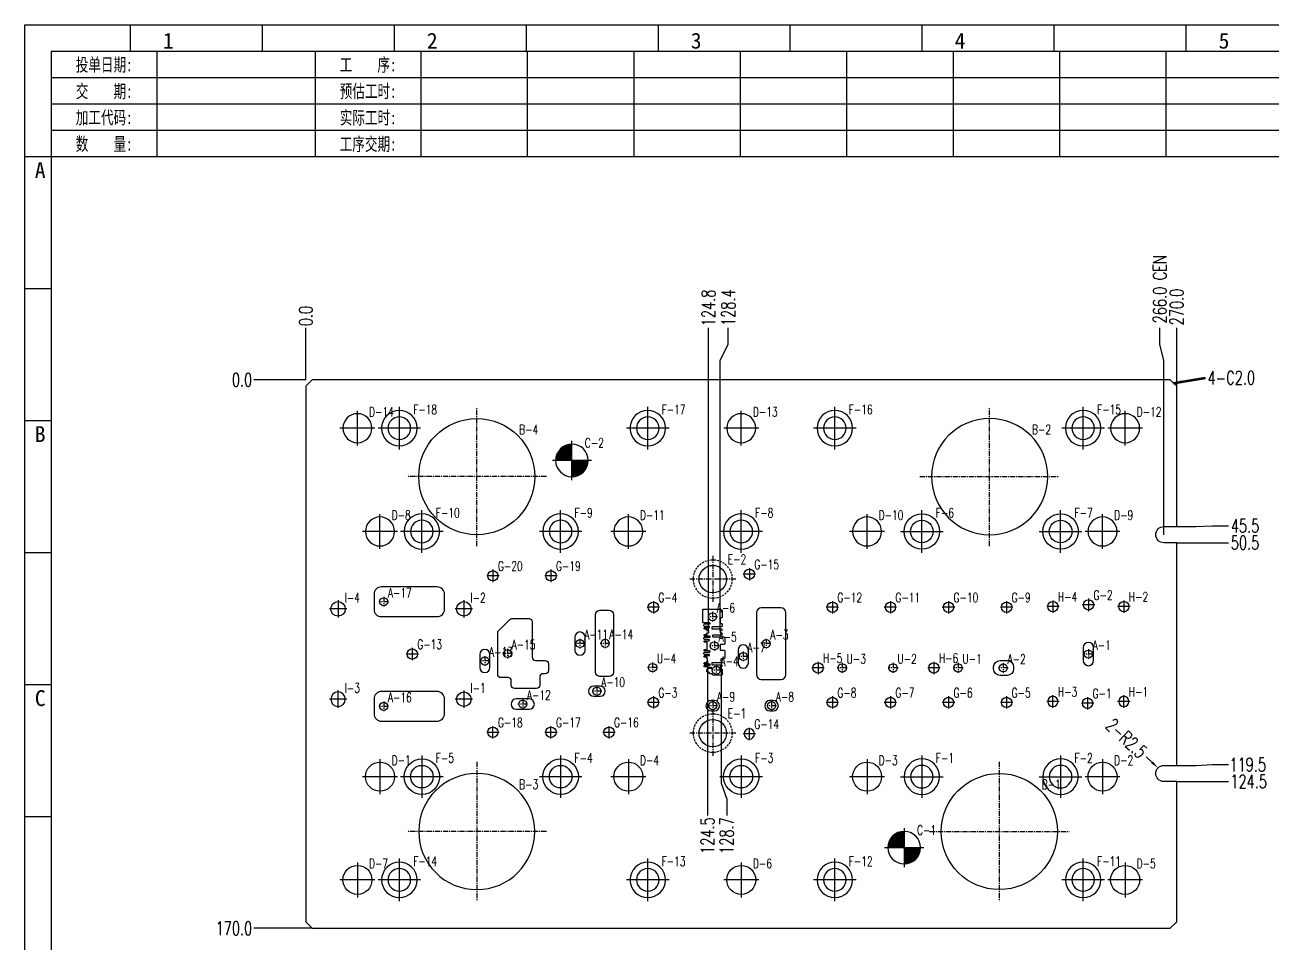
# Model space of a CAD drawing. Header units: millimetres. Extents: x -2852 to 5627, y -2271 to 1849.
# Drawn here: x 2876 to 3262.6, y -2110.3 to -1825.8 of the extents above; entities that cross this region are included whole.
import ezdxf
from ezdxf.enums import TextEntityAlignment as Align

# ---------------------------------------------------------------- set-up
doc = ezdxf.new("R2010")
doc.units = ezdxf.units.MM
doc.header["$PDSIZE"] = 3
for name, pattern in [('CENTER', [50.8, 31.75, -6.35, 6.35, -6.35]), ('CENTER2', [1.125, 0.75, -0.125, 0.125, -0.125]), ('DASHED', [19.05, 12.7, -6.35])]:
    doc.linetypes.add(name, pattern=pattern)
for name, color, linetype in [('1', 7, 'Continuous'), ('41', 1, 'Continuous'), ('51', 1, 'CENTER2'), ('D02', 67, 'Continuous')]:
    doc.layers.add(name, color=color, linetype=linetype)
doc.styles.add('jet01', font='simplex.shx', dxfattribs={"width": 0.7, "bigfont": 'hztxt.shx'})
doc.styles.add('jet02', font='simplex.shx', dxfattribs={"width": 0.7})
doc.styles.get("Standard").update_dxf_attribs({"font": '仿宋_GB2312_0.ttf', "width": 0.7})
doc.styles.add('tk', font='', dxfattribs={"width": 0.7})
doc.styles.add('tk 2', font='仿宋_GB2312_0.ttf', dxfattribs={"width": 0.65})
doc.styles.get('tk').set_extended_font_data('NSimSun')
doc.dimstyles.new('jet02', dxfattribs={"dimtxt": 3.5, "dimasz": 2.1, "dimexe": 1, "dimexo": 0, "dimgap": 0.5, "dimtad": 0, "dimtoh": 1, "dimdec": 3, "dimzin": 9, "dimdsep": 46, "dimtxsty": 'jet02', "dimcen": 0, "dimclrt": 256, "dimazin": 2, "dimtfac": 1, "dimtdec": 3, "dimtofl": 0, "dimtmove": 0, "dimatfit": 1, "dimfxl": 0, "dimarcsym": 0})

# ---------------------------------------------------------------- blocks, each defined once
blk = doc.blocks.new('A3-N')
at = {"layer": '1', "color": 1}
for p, q in [((0, 0), (0, 296.73)), ((0, 296.73), (420, 296.73)), ((21.82, 291.27), (21.82, 296.73)), ((49.09, 291.27), (49.09, 296.73)), ((76.36, 291.27), (76.36, 296.73)), ((103.64, 291.27), (103.64, 296.73)), ((103.64, 291.27), (103.64, 296.73)), ((103.64, 291.27), (103.64, 296.73)), ((130.91, 291.27), (130.91, 296.73)), ((158.18, 291.27), (158.18, 296.73)), ((185.45, 291.27), (185.45, 296.73)), ((212.73, 291.27), (212.73, 296.73)), ((240, 291.27), (240, 296.73)), ((5.45, 269.45), (0, 269.45)), ((5.45, 242.18), (0, 242.18)), ((5.45, 214.91), (0, 214.91)), ((5.45, 187.64), (0, 187.64)), ((5.45, 160.36), (0, 160.36)), ((5.45, 133.09), (0, 133.09))]:
    blk.add_line(p, q, dxfattribs=at)
at = {"layer": '1'}
blk.add_lwpolyline([(221.45, 5.45), (414.55, 5.45), (414.55, 291.27), (5.45, 291.27), (5.45, 5.45), (414.55, 5.45)], dxfattribs=at)
at = {"layer": '41'}
for p, q in [((27.27, 291.27), (27.27, 269.45)), ((60, 291.27), (60, 269.45)), ((81.82, 291.27), (81.82, 269.45)), ((103.82, 291.27), (103.82, 269.45)), ((125.82, 291.27), (125.82, 269.45)), ((147.82, 291.27), (147.82, 269.45)), ((169.82, 291.27), (169.82, 269.45)), ((191.82, 291.27), (191.82, 269.45)), ((213.82, 291.27), (213.82, 269.45)), ((235.82, 291.27), (235.82, 269.45)), ((367.82, 285.82), (5.45, 285.82)), ((367.82, 280.36), (5.45, 280.36)), ((367.82, 274.91), (5.45, 274.91)), ((414.55, 269.45), (5.45, 269.45))]:
    blk.add_line(p, q, dxfattribs=at)
at = {"layer": '1', "color": 1}
for s, p in [('1', (29.64, 295.11)), ('2', (84.18, 295.11)), ('3', (138.73, 295.11)), ('4', (193.27, 295.11)), ('5', (247.82, 295.11))]:
    blk.add_text(s, height=3.27, dxfattribs=at).set_placement(p, align=Align.TOP_CENTER)
at = {"layer": '1', "style": 'tk', "width": 0.7}
for s, p in [('投单日期:', (16.36, 288.55)), ('工    序:', (70.91, 288.55)), ('交    期:', (16.36, 283.09)), ('预估工时:', (70.91, 283.09)), ('加工代码:', (16.36, 277.64)), ('实际工时:', (70.91, 277.64)), ('数    量:', (16.36, 272.18)), ('工序交期:', (70.91, 272.18))]:
    blk.add_text(s, height=2.727, dxfattribs=at).set_placement(p, align=Align.MIDDLE)
at = {"layer": '1', "color": 1}
for s, p in [('A', (2.04, 268.36)), ('B', (2.04, 213.82)), ('C', (2.04, 159.27))]:
    blk.add_text(s, height=3.27, dxfattribs=at).set_placement(p, align=Align.TOP_LEFT)
at = {"layer": '1', "style": 'tk 2', "width": 0.7}
for tag, p in [('PATR-NO1', (309.84, 32.96)), ('TITLE', (365.74, 30.9)), ('PATR-NO2', (309.84, 27.81)), ('DWG-NO:', (366.54, 18.14))]:
    blk.add_attdef(tag, p, '', height=3.27, dxfattribs=at)
at = {"layer": '1', "color": 1, "style": 'tk 2', "width": 0.7}
for tag, p in [('DRAW', (314.55, 7.27)), ('DATE', (334.72, 7.32))]:
    blk.add_attdef(tag, p, '', height=3.49, dxfattribs=at)
at = {"layer": '1', "style": 'tk 2', "width": 0.7}
for tag, p in [('SCALE', (376.55, 8.73)), ('SHEET', (386.6, 8.72)), ('REV', (397.38, 8.73))]:
    blk.add_attdef(tag, text='', height=2.18, dxfattribs=at).set_placement(p, align=Align.MIDDLE_LEFT)
blk = doc.blocks.new('A$C3196615')
at = {"layer": 'D02', "color": 6, "linetype": 'CENTER', "ltscale": 0.05}
for p, q in [((0, 7.2), (0, -7.2)), ((7.2, 0), (-7.2, 0))]:
    blk.add_line(p, q, dxfattribs=at)
at = {"layer": 'D02', "linetype": 'DASHED', "ltscale": 0.05}
blk.add_circle((0, 0), 6, dxfattribs=at)
at = {"layer": 'D02', "linetype": 'Continuous', "ltscale": 0.05}
blk.add_circle((0, 0), 4.25, dxfattribs=at)
blk = doc.blocks.new('D02-LM10')
at = {"layer": 'D02', "color": 6, "linetype": 'CENTER'}
for p, q in [((1.92, 0), (-1.92, 0)), ((0, 1.92), (0, -1.92))]:
    blk.add_line(p, q, dxfattribs=at)
at = {"layer": 'D02', "linetype": 'Continuous'}
blk.add_circle((0, 0), 1.6, dxfattribs=at)
blk = doc.blocks.new('D02-FL8')
at = {"layer": 'D02', "color": 6, "linetype": 'CENTER'}
for p, q in [((2.7, 0), (-2.7, 0)), ((0, 2.7), (0, -2.7))]:
    blk.add_line(p, q, dxfattribs=at)
at = {"layer": 'D02', "linetype": 'Continuous'}
blk.add_circle((0, 0), 2.25, dxfattribs=at)
blk = doc.blocks.new('D02-LM8')
at = {"layer": 'D02', "color": 6, "linetype": 'CENTER'}
for p, q in [((1.92, 0), (-1.92, 0)), ((0, 1.92), (0, -1.92))]:
    blk.add_line(p, q, dxfattribs=at)
at = {"layer": 'D02', "linetype": 'Continuous'}
blk.add_circle((0, 0), 1.6, dxfattribs=at)
blk = doc.blocks.new('D02-POST20')
at = {"layer": 'D02', "color": 6, "linetype": 'CENTER', "ltscale": 0.05}
for p, q in [((0, 21.6), (0, -21.6)), ((21.6, 0), (-21.6, 0))]:
    blk.add_line(p, q, dxfattribs=at)
at = {"layer": 'D02', "linetype": 'Continuous', "ltscale": 0.05}
blk.add_circle((0, 0), 18, dxfattribs=at)
blk = doc.blocks.new('D02-PIN10')
at = {"layer": 'D02', "color": 6, "linetype": 'CENTER'}
for p, q in [((0, 6.06), (0, -6.06)), ((6.06, 0), (-6.06, 0))]:
    blk.add_line(p, q, dxfattribs=at)
at = {"layer": 'D02', "linetype": 'Continuous'}
blk.add_circle((0, 0), 5.05, dxfattribs=at)
blk = doc.blocks.new('D02-BYKD')
at = {"layer": 'D02', "color": 6, "linetype": 'CENTER', "ltscale": 0.05}
for p, q in [((1.56, 0), (-1.56, 0)), ((0, 1.56), (0, -1.56))]:
    blk.add_line(p, q, dxfattribs=at)
at = {"layer": 'D02', "linetype": 'Continuous', "ltscale": 0.05}
blk.add_circle((0, 0), 1.3, dxfattribs=at)
blk = doc.blocks.new('D02-M6')
at = {"layer": 'D02', "color": 6, "linetype": 'CENTER'}
for p, q in [((0, 6.6), (0, -6.6)), ((6.6, 0), (-6.6, 0))]:
    blk.add_line(p, q, dxfattribs=at)
at = {"layer": 'D02', "linetype": 'Continuous'}
for radius in [5.5, 3.5]:
    blk.add_circle((0, 0), radius, dxfattribs=at)
blk = doc.blocks.new('D02-L8')
at = {"layer": 'D02', "color": 6, "linetype": 'CENTER'}
for p, q in [((0, 5.4), (0, -5.4)), ((5.4, 0), (-5.4, 0))]:
    blk.add_line(p, q, dxfattribs=at)
at = {"layer": 'D02', "linetype": 'Continuous'}
blk.add_circle((0, 0), 4.5, dxfattribs=at)
blk = doc.blocks.new('WCS')
at = {"layer": '1', "color": 6, "linetype": 'CENTER', "ltscale": 0.05}
for p, q in [((1.5, 0), (-1.5, 0)), ((0, 1.5), (0, -1.5))]:
    blk.add_line(p, q, dxfattribs=at)
at = {"layer": '1', "linetype": 'Continuous', "ltscale": 0.05}
blk.add_circle((0, 0), 1.25, dxfattribs=at)
blk = doc.blocks.new('*D4977')
at = {"layer": '41'}
blk.add_line((425.55, 1176.69), (423.72, 1178.42), dxfattribs=at)
at = {"layer": '41', "ltscale": 0.05}
blk.add_solid([(425.26, 1176.39), (425.84, 1177), (427.39, 1174.97)], dxfattribs=at)
at = {"layer": 'Defpoints', "color": 0, "ltscale": 0.05}
for p in [(427.39, 1174.97), (429.21, 1173.26)]:
    blk.add_point(p, dxfattribs=at)
at = {"layer": '41', "ltscale": 0.05, "insert": (417.62, 1184.15), "char_height": 4.2, "attachment_point": 5, "rotation": 316.7866, "style": 'jet02'}
blk.add_mtext('2-R2.5', dxfattribs=at)
blk = doc.blocks.new('*D4978')
at = {"layer": '41', "ltscale": 0.05}
blk.add_line((163.21, 1295.26), (147.12, 1295.26), dxfattribs=at)
at = {"layer": 'Defpoints', "color": 0, "ltscale": 0.05}
for p in [(147.12, 1295.26), (163.21, 1295.26), (163.21, 1295.26)]:
    blk.add_point(p, dxfattribs=at)
at = {"layer": '41', "ltscale": 0.05, "insert": (143.44, 1295.26), "char_height": 4.2, "attachment_point": 5, "style": 'jet02'}
blk.add_mtext('0.0', dxfattribs=at)
blk = doc.blocks.new('*D4979')
at = {"layer": '41', "ltscale": 0.05}
blk.add_line((165.21, 1125.26), (147.12, 1125.26), dxfattribs=at)
at = {"layer": 'Defpoints', "color": 0, "ltscale": 0.05}
for p in [(163.21, 1295.26), (147.12, 1125.26), (165.21, 1125.26)]:
    blk.add_point(p, dxfattribs=at)
at = {"layer": '41', "ltscale": 0.05, "insert": (140.92, 1125.26), "char_height": 4.2, "attachment_point": 5, "style": 'jet02'}
blk.add_mtext('170.0', dxfattribs=at)
blk = doc.blocks.new('*D4980')
at = {"layer": '41', "ltscale": 0.05}
blk.add_line((433.21, 1170.76), (449.3, 1170.76), dxfattribs=at)
at = {"layer": 'Defpoints', "color": 0, "ltscale": 0.05}
for p in [(163.21, 1295.26), (433.21, 1170.76), (449.3, 1170.76)]:
    blk.add_point(p, dxfattribs=at)
at = {"layer": '41', "ltscale": 0.05, "insert": (455.5, 1170.76), "char_height": 4.2, "attachment_point": 5, "style": 'jet02'}
blk.add_mtext('124.5', dxfattribs=at)
blk = doc.blocks.new('*D4981')
at = {"layer": '41', "ltscale": 0.05}
for p, q in [((433.21, 1175.76), (439.22, 1175.76)), ((439.22, 1175.76), (444.26, 1176.01)), ((444.26, 1176.01), (449.3, 1176.01))]:
    blk.add_line(p, q, dxfattribs=at)
at = {"layer": 'Defpoints', "color": 0, "ltscale": 0.05}
for p in [(163.21, 1295.26), (433.21, 1175.76), (449.3, 1176.01)]:
    blk.add_point(p, dxfattribs=at)
at = {"layer": '41', "ltscale": 0.05, "insert": (455.22, 1176.01), "char_height": 4.2, "attachment_point": 5, "style": 'jet02'}
blk.add_mtext('119.5', dxfattribs=at)
blk = doc.blocks.new('*D4982')
at = {"layer": '41', "ltscale": 0.05}
blk.add_line((433.21, 1244.76), (449.3, 1244.76), dxfattribs=at)
at = {"layer": 'Defpoints', "color": 0, "ltscale": 0.05}
for p in [(163.21, 1295.26), (433.21, 1244.76), (449.3, 1244.76)]:
    blk.add_point(p, dxfattribs=at)
at = {"layer": '41', "ltscale": 0.05, "insert": (454.38, 1244.76), "char_height": 4.2, "attachment_point": 5, "style": 'jet02'}
blk.add_mtext('50.5', dxfattribs=at)
blk = doc.blocks.new('*D4983')
at = {"layer": '41', "ltscale": 0.05}
for p, q in [((433.21, 1249.76), (439.22, 1249.76)), ((439.22, 1249.76), (444.26, 1250.01)), ((444.26, 1250.01), (449.3, 1250.01))]:
    blk.add_line(p, q, dxfattribs=at)
at = {"layer": 'Defpoints', "color": 0, "ltscale": 0.05}
for p in [(163.21, 1295.26), (433.21, 1249.76), (449.3, 1250.01)]:
    blk.add_point(p, dxfattribs=at)
at = {"layer": '41', "ltscale": 0.05, "insert": (454.38, 1250.01), "char_height": 4.2, "attachment_point": 5, "style": 'jet02'}
blk.add_mtext('45.5', dxfattribs=at)
blk = doc.blocks.new('*D4984')
at = {"layer": '41', "ltscale": 0.05}
blk.add_line((163.21, 1295.26), (163.21, 1311.34), dxfattribs=at)
at = {"layer": 'Defpoints', "color": 0, "ltscale": 0.05}
for p in [(163.21, 1311.34), (163.21, 1295.26), (163.21, 1295.26)]:
    blk.add_point(p, dxfattribs=at)
at = {"layer": '41', "ltscale": 0.05, "insert": (163.21, 1315.02), "char_height": 4.2, "attachment_point": 5, "rotation": 90, "style": 'jet02'}
blk.add_mtext('0.0', dxfattribs=at)
blk = doc.blocks.new('*D4985')
at = {"layer": '41', "ltscale": 0.05}
for p, q in [((427.96, 1306.3), (427.96, 1311.34)), ((429.21, 1301.26), (427.96, 1306.3)), ((429.21, 1247.26), (429.21, 1301.26))]:
    blk.add_line(p, q, dxfattribs=at)
at = {"layer": 'Defpoints', "color": 0, "ltscale": 0.05}
for p in [(427.96, 1311.34), (163.21, 1295.26), (429.21, 1247.26)]:
    blk.add_point(p, dxfattribs=at)
at = {"layer": '41', "ltscale": 0.05, "insert": (427.96, 1323.35), "char_height": 4.2, "attachment_point": 5, "rotation": 90, "style": 'jet02'}
blk.add_mtext('266.0{\\C1; CEN }', dxfattribs=at)
blk = doc.blocks.new('*D4986')
at = {"layer": '41', "ltscale": 0.05}
blk.add_line((433.21, 1293.26), (433.21, 1311.34), dxfattribs=at)
at = {"layer": 'Defpoints', "color": 0, "ltscale": 0.05}
for p in [(433.21, 1311.34), (163.21, 1295.26), (433.21, 1293.26)]:
    blk.add_point(p, dxfattribs=at)
at = {"layer": '41', "ltscale": 0.05, "insert": (433.21, 1317.82), "char_height": 4.2, "attachment_point": 5, "rotation": 90, "style": 'jet02'}
blk.add_mtext('270.0', dxfattribs=at)
blk = doc.blocks.new('*D4666')
at = {"layer": '41', "ltscale": 0.05}
blk.add_line((288.04, 1217.45), (288.04, 1311.34), dxfattribs=at)
at = {"layer": 'Defpoints', "color": 0, "ltscale": 0.05}
for p in [(288.04, 1311.34), (163.21, 1295.26), (288.04, 1217.45)]:
    blk.add_point(p, dxfattribs=at)
at = {"layer": '41', "color": 3, "ltscale": 0.05, "insert": (288.04, 1317.54), "char_height": 4.2, "attachment_point": 5, "rotation": 90, "style": 'jet02'}
blk.add_mtext('124.8', dxfattribs=at)
blk = doc.blocks.new('*D4667')
at = {"layer": '41', "ltscale": 0.05}
for p, q in [((294.19, 1306.3), (294.19, 1311.34)), ((291.64, 1301.26), (294.19, 1306.3)), ((291.64, 1217.45), (291.64, 1301.26))]:
    blk.add_line(p, q, dxfattribs=at)
at = {"layer": 'Defpoints', "color": 0, "ltscale": 0.05}
for p in [(294.19, 1311.34), (163.21, 1295.26), (291.64, 1217.45)]:
    blk.add_point(p, dxfattribs=at)
at = {"layer": '41', "color": 3, "ltscale": 0.05, "insert": (294.19, 1317.61), "char_height": 4.2, "attachment_point": 5, "rotation": 90, "style": 'jet02'}
blk.add_mtext('128.4', dxfattribs=at)
blk = doc.blocks.new('*D4668')
at = {"layer": '41', "ltscale": 0.05}
blk.add_line((287.74, 1208.16), (287.74, 1160.21), dxfattribs=at)
at = {"layer": 'Defpoints', "color": 0, "ltscale": 0.05}
for p in [(163.21, 1295.26), (287.74, 1208.16), (287.74, 1160.21)]:
    blk.add_point(p, dxfattribs=at)
at = {"layer": '41', "color": 3, "ltscale": 0.05, "insert": (287.74, 1154.01), "char_height": 4.2, "attachment_point": 5, "rotation": 90, "style": 'jet02'}
blk.add_mtext('124.5', dxfattribs=at)
blk = doc.blocks.new('*D4669')
at = {"layer": '41', "ltscale": 0.05}
for p, q in [((291.94, 1208.16), (291.94, 1170.29)), ((291.94, 1170.29), (293.71, 1165.25)), ((293.71, 1165.25), (293.71, 1160.21))]:
    blk.add_line(p, q, dxfattribs=at)
at = {"layer": 'Defpoints', "color": 0, "ltscale": 0.05}
for p in [(163.21, 1295.26), (291.94, 1208.16), (293.71, 1160.21)]:
    blk.add_point(p, dxfattribs=at)
at = {"layer": '41', "color": 3, "ltscale": 0.05, "insert": (293.71, 1154.01), "char_height": 4.2, "attachment_point": 5, "rotation": 90, "style": 'jet02'}
blk.add_mtext('128.7', dxfattribs=at)

msp = doc.modelspace()

# ---------------------------------------------------------------- hatches: boundary and pattern name
at = {"layer": 'D02', "ltscale": 0.05}
h = msp.add_hatch(dxfattribs=at)
h.set_pattern_fill('ANSI31', color=3, scale=0.1, style=0)
h.set_pattern_definition([(315, (2398.75963, -1469.24046), (-0.2245064, -0.2245064), [])])
edge = h.paths.add_edge_path()
edge.add_ellipse((3045.5659, -1960.7575), major_axis=(3.5709, 3.5709), ratio=1, start_angle=225, end_angle=315, ccw=False)
edge.add_line((3045.5659, -1965.8075), (3045.5659, -1960.7575))
edge.add_line((3045.5659, -1960.7575), (3050.6159, -1960.7575))
edge = h.paths.add_edge_path()
edge.add_ellipse((3045.5659, -1960.7575), major_axis=(3.5709, 3.5709), ratio=1, start_angle=45, end_angle=135, ccw=False)
edge.add_line((3045.5659, -1955.7075), (3045.5659, -1960.7575))
edge.add_line((3045.5659, -1960.7575), (3040.5159, -1960.7575))
h = msp.add_hatch(dxfattribs=at)
h.set_pattern_fill('ANSI31', color=3, scale=0.1, style=0)
h.set_pattern_definition([(135, (3795.37218, -2572.2746), (0.2245064, 0.2245064), [])])
edge = h.paths.add_edge_path()
edge.add_ellipse((3148.5659, -2080.7575), major_axis=(3.5709, 3.5709), ratio=1, start_angle=45, end_angle=135, ccw=False)
edge.add_line((3148.5659, -2075.7075), (3148.5659, -2080.7575))
edge.add_line((3148.5659, -2080.7575), (3143.5159, -2080.7575))
edge = h.paths.add_edge_path()
edge.add_ellipse((3148.5659, -2080.7575), major_axis=(3.5709, 3.5709), ratio=1, start_angle=225, end_angle=315, ccw=False)
edge.add_line((3148.5659, -2085.8075), (3148.5659, -2080.7575))
edge.add_line((3148.5659, -2080.7575), (3153.6159, -2080.7575))

# ---------------------------------------------------------------- linework, layer by layer
at = {"layer": '41', "color": 3, "ltscale": 0.05}
for p, q in [((3087.8909, -2013.5635), (3087.8909, -2014.1515)), ((3091.4909, -2013.5635), (3091.4909, -2014.1515)), ((3087.5909, -2022.8515), (3087.5909, -2022.2635)), ((3091.7909, -2022.8515), (3091.7909, -2022.2635))]:
    msp.add_line(p, q, dxfattribs=at)
at = {"layer": 'D02', "ltscale": 0.05}
for points in [[(3233.0659, -2060.2575), (3229.0659, -2060.2575, -1), (3229.0659, -2055.2575), (3233.0659, -2055.2575), (3233.0659, -1986.2575), (3229.0659, -1986.2575, -1), (3229.0659, -1981.2575), (3233.0659, -1981.2575), (3233.0659, -1937.7575), (3231.0659, -1935.7575), (2965.0659, -1935.7575), (2963.0659, -1937.7575), (2963.0659, -2103.7575), (2965.0659, -2105.7575), (3231.0659, -2105.7575), (3233.0659, -2103.7575)], [(3003.7659, -2009.1525, 0.41421356), (3006.0659, -2006.8525), (3006.0659, -2002.2575, 0.41421356), (3003.7659, -1999.9575), (2986.5159, -1999.9575, 0.41421356), (2984.2159, -2002.2575), (2984.2159, -2006.8525, 0.41421356), (2986.5159, -2009.1525)], [(3104.2659, -2028.6135), (3110.3659, -2028.6135, 0.41421356), (3111.8659, -2027.1135), (3111.8659, -2007.9575, 0.41421356), (3110.3659, -2006.4575), (3104.2659, -2006.4575, 0.41421356), (3102.7659, -2007.9575), (3102.7659, -2027.1135, 0.41421356)], [(3026.7659, -2030.4575), (3026.7659, -2029.0575, 0.41421356), (3025.7659, -2028.0575), (3023.5659, -2028.0575, -0.41421356), (3022.5659, -2027.0575), (3022.5659, -2014.1717, -0.19891237), (3022.8588, -2013.4646), (3026.273, -2010.0504, -0.19891237), (3026.9801, -2009.7575), (3032.2659, -2009.7575, -0.41421356), (3033.2659, -2010.7575), (3033.2659, -2021.7575, 0.41421356), (3034.2659, -2022.7575), (3037.2659, -2022.7575, -0.41421356), (3038.2659, -2023.7575), (3038.2659, -2025.8575, -0.41421356), (3037.2659, -2026.8575), (3036.5659, -2026.8575, 0.41421356), (3035.5659, -2027.8575), (3035.5659, -2030.4575, -0.41421356), (3034.5659, -2031.4575), (3027.7659, -2031.4575, -0.41421356)], [(3057.1559, -2027.7075), (3054.1559, -2027.7075, -0.41421356), (3052.8559, -2026.4075), (3052.8559, -2008.4575, -0.41421356), (3054.1559, -2007.1575), (3057.1559, -2007.1575, -0.41421356), (3058.4559, -2008.4575), (3058.4559, -2026.4075, -0.41421356)], [(3049.6659, -2019.5075), (3049.6659, -2015.5075, 1), (3046.4659, -2015.5075), (3046.4659, -2019.5075, 1)], [(3100.2659, -2023.5075), (3100.2659, -2019.5075, 1), (3097.0659, -2019.5075), (3097.0659, -2023.5075, 1)], [(3207.2659, -2022.7575), (3207.2659, -2018.7575, 1), (3204.0659, -2018.7575), (3204.0659, -2022.7575, 1)], [(3020.1659, -2024.9075), (3020.1659, -2020.9075, 1), (3016.9659, -2020.9075), (3016.9659, -2024.9075, 1)], [(3182.4909, -2024.7575), (3182.4909, -2025.3575, -0.41421356), (3180.4909, -2027.3575), (3178.2909, -2027.3575, -0.41421356), (3176.2909, -2025.3575), (3176.2909, -2024.7575, -0.41421356), (3178.2909, -2022.7575), (3180.4909, -2022.7575, -0.41421356)], [(2986.5159, -2032.3625, 0.41421356), (2984.2159, -2034.6625), (2984.2159, -2039.2575, 0.41421356), (2986.5159, -2041.5575), (3003.7659, -2041.5575, 0.41421356), (3006.0659, -2039.2575), (3006.0659, -2034.6625, 0.41421356), (3003.7659, -2032.3625)], [(3054.3159, -2030.6575), (3052.3159, -2030.6575, 1), (3052.3159, -2033.8575), (3054.3159, -2033.8575, 1)], [(3032.3159, -2034.6575), (3028.3159, -2034.6575, 1), (3028.3159, -2037.8575), (3032.3159, -2037.8575, 1)], [(3089.7159, -2035.1575), (3088.7159, -2035.1575, 1), (3088.7159, -2038.3575), (3089.7159, -2038.3575, 1)], [(3107.9659, -2035.1575), (3106.9659, -2035.1575, 1), (3106.9659, -2038.3575), (3107.9659, -2038.3575, 1)]]:
    msp.add_lwpolyline(points, format="xyb", close=True, dxfattribs=at)
at = {"layer": 'D02', "color": 2, "ltscale": 0.05}
for points in [[(3087.8909, -2013.5635), (3087.5159, -2013.5635, -0.98553988), (3087.5099, -2013.1516), (3087.5099, -2013.0875, 0.41421356), (3087.4159, -2012.9935), (3086.7109, -2012.9935, -1), (3086.7109, -2012.5315), (3088.0049, -2012.5315), (3088.1951, -2012.4806, 0.33945426), (3088.2128, -2012.4574), (3088.2128, -2012.2577, 0.33945426), (3088.1951, -2012.2345), (3088.0049, -2012.1835), (3086.7109, -2012.1835, -0.41421356), (3086.4799, -2011.9525), (3086.4799, -2011.6625, -0.41421356), (3086.7109, -2011.4315), (3088.2399, -2011.4315), (3088.4301, -2011.3806, 0.33945426), (3088.4478, -2011.3574), (3088.4478, -2011.1577, 0.33945426), (3088.4301, -2011.1345), (3088.2399, -2011.0835), (3086.4846, -2011.0835, 0.12436888), (3086.4637, -2011.0888, -0.56783459), (3086.1599, -2010.9075), (3086.1599, -2007.0275, -0.56783459), (3086.4637, -2006.8462, 0.12436888), (3086.4846, -2006.8515), (3091.5659, -2006.8515, -0.41421356), (3092.1719, -2007.4575), (3092.1719, -2009.3135, -0.41421356), (3091.9719, -2009.5135), (3091.5659, -2009.5135), (3091.5659, -2011.3015), (3091.9719, -2011.3015, -0.41421356), (3092.1719, -2011.5015), (3092.1719, -2012.0575, -0.41421356), (3091.8659, -2012.3635), (3089.0259, -2012.3635, 0.41421356), (3088.9319, -2012.4575), (3088.9319, -2012.8575, 0.41421356), (3089.0259, -2012.9515), (3091.8659, -2012.9515, -1), (3091.8659, -2013.5635), (3091.4909, -2013.5635)], [(3087.5909, -2022.2635), (3087.5159, -2022.2635, -0.98553988), (3087.5099, -2021.8516), (3087.5099, -2021.7875, 0.41421356), (3087.4159, -2021.6935), (3086.7109, -2021.6935, -1), (3086.7109, -2021.2315), (3088.0049, -2021.2315), (3088.1951, -2021.1806, 0.33945426), (3088.2128, -2021.1574), (3088.2128, -2020.9577, 0.33945426), (3088.1951, -2020.9345), (3088.0049, -2020.8835), (3086.7109, -2020.8835, -0.41421356), (3086.4799, -2020.6525), (3086.4799, -2020.3625, -0.41421356), (3086.7109, -2020.1315), (3088.2399, -2020.1315), (3088.4301, -2020.0806, 0.33945426), (3088.4478, -2020.0574), (3088.4478, -2019.8577, 0.33945426), (3088.4301, -2019.8345), (3088.2399, -2019.7835), (3086.7109, -2019.7835, -1), (3086.7109, -2019.3215), (3087.4159, -2019.3215, 0.41421356), (3087.5099, -2019.2275), (3087.5099, -2017.1875, 0.41421356), (3087.4159, -2017.0935), (3086.7109, -2017.0935, -1), (3086.7109, -2016.6315), (3088.0049, -2016.6315), (3088.1951, -2016.5806, 0.33945426), (3088.2128, -2016.5574), (3088.2128, -2016.3577, 0.33945426), (3088.1951, -2016.3345), (3088.0049, -2016.2835), (3086.7109, -2016.2835, -0.41421356), (3086.4799, -2016.0525), (3086.4799, -2015.7625, -0.41421356), (3086.7109, -2015.5315), (3088.2399, -2015.5315), (3088.4301, -2015.4806, 0.33945426), (3088.4478, -2015.4574), (3088.4478, -2015.2577, 0.33945426), (3088.4301, -2015.2345), (3088.2399, -2015.1835), (3086.7109, -2015.1835, -1), (3086.7109, -2014.7215), (3087.4159, -2014.7215, 0.41421356), (3087.5099, -2014.6275), (3087.5099, -2014.5634, -0.98553988), (3087.5159, -2014.1515), (3087.8909, -2014.1515)], [(3091.4909, -2014.1515), (3091.8659, -2014.1515, -0.41421356), (3092.1719, -2014.4575), (3092.1719, -2014.5575, -0.41421356), (3091.8659, -2014.8635), (3089.2659, -2014.8635, 0.41421356), (3089.1719, -2014.9575), (3089.1719, -2015.3575, 0.41421356), (3089.2659, -2015.4515), (3092.6659, -2015.4515, -0.41421356), (3092.9719, -2015.7575), (3092.9719, -2017.6135, -0.41421356), (3092.7719, -2017.8135), (3091.5659, -2017.8135), (3091.5659, -2019.6015), (3092.7719, -2019.6015, -0.41421356), (3092.9719, -2019.8015), (3092.9719, -2021.6575, -0.41421356), (3092.3659, -2022.2635), (3091.7909, -2022.2635)], [(3089.1735, -2027.0885, 0.37796447), (3088.975, -2026.9135), (3088.4987, -2026.9135, -0.26794919), (3088.2769, -2026.7855), (3088.0893, -2026.4605, 0.26794919), (3088.0079, -2026.4135), (3087.6659, -2026.4135, -0.41421356), (3087.3599, -2026.1075), (3087.3599, -2025.6075, -0.40340642), (3087.6546, -2025.3017, 0.10456544), (3087.6923, -2025.2923), (3087.9174, -2025.1825, -0.11393561), (3088.0515, -2025.1515), (3088.7294, -2025.1515, 0.12853414), (3088.9222, -2025.1011, 0.58555666), (3088.9222, -2025.0139, 0.12853414), (3088.7294, -2024.9635), (3088.0515, -2024.9635, -0.11393561), (3087.9174, -2024.9326), (3087.6928, -2024.823, 0.11547583), (3087.6511, -2024.8135, -0.20309519), (3087.4307, -2024.7217, 0.20151275), (3087.3636, -2024.6935), (3086.6909, -2024.6935, -1), (3086.6909, -2024.2315), (3088.2399, -2024.2315), (3088.4301, -2024.1806, 0.33945426), (3088.4478, -2024.1574), (3088.4478, -2023.9577, 0.33945426), (3088.4301, -2023.9345), (3088.2399, -2023.8835), (3086.6909, -2023.8835, -1), (3086.6909, -2023.4215), (3087.4159, -2023.4215, 0.41421356), (3087.5099, -2023.3275), (3087.5099, -2023.2634, -0.98553988), (3087.5159, -2022.8515), (3087.5909, -2022.8515)], [(3091.7909, -2022.8515), (3091.8659, -2022.8515, -1), (3091.8659, -2023.4635), (3089.0259, -2023.4635, 0.41421356), (3088.9319, -2023.5575), (3088.9319, -2023.9575, 0.41421356), (3089.0259, -2024.0515), (3091.8659, -2024.0515, -0.41421356), (3092.1719, -2024.3575), (3092.1719, -2024.4075, -0.41421356), (3091.9659, -2024.6135), (3091.5659, -2024.6135), (3091.5659, -2025.4015), (3091.9659, -2025.4015, -0.41421356), (3092.1719, -2025.6075), (3092.1719, -2027.0635, -0.41421356), (3091.9719, -2027.2635), (3089.3719, -2027.2635, -0.37796447), (3089.1735, -2027.0885)]]:
    msp.add_lwpolyline(points, format="xyb", dxfattribs=at)

# ---------------------------------------------------------------- block references
at = {"layer": '1', "ltscale": 0.05, "xscale": 1.5, "yscale": 1.5, "zscale": 1.5}
msp.add_blockref('A3-N', (2875.9942, -2270.8642), dxfattribs=at)
at = {"layer": '51', "ltscale": 0.05}
for p in [(2987.2159, -2004.555), (3089.1659, -2009.1925), (3048.0659, -2017.5075), (3055.8559, -2017.4325), (3089.7259, -2018.2075), (3105.7659, -2017.5355), (3018.5659, -2022.9075), (3025.5659, -2020.6075), (3098.6659, -2021.5075), (3205.6659, -2020.7575), (3090.3159, -2025.7575), (3179.2909, -2025.0575), (3053.3159, -2032.2575), (2987.2159, -2036.96), (3030.3159, -2036.2575), (3089.2159, -2036.7575), (3107.4659, -2036.7575)]:
    msp.add_blockref('WCS', p, dxfattribs=at)
at = {"layer": 'D02', "extrusion": (0, 0, -1), "zscale": -1, "rotation": 180}
for name, p in [('D02-M6', (-2992.0659, -1950.7575)), ('D02-M6', (-3069.0659, -1950.7575)), ('D02-M6', (-3127.0659, -1950.7575)), ('D02-M6', (-3204.0659, -1950.7575)), ('D02-L8', (-2979.0659, -1950.7575)), ('D02-L8', (-3098.0659, -1950.7575)), ('D02-L8', (-3217.0659, -1950.7575)), ('D02-PIN10', (-3045.5659, -1960.7575)), ('D02-L8', (-2986.0659, -1982.7575)), ('D02-M6', (-2999.0659, -1982.7575)), ('D02-M6', (-3042.0659, -1982.7575)), ('D02-L8', (-3063.0659, -1982.7575)), ('D02-M6', (-3098.0659, -1982.7575)), ('D02-L8', (-3137.0659, -1982.7575)), ('D02-L8', (-3210.0659, -1982.7575)), ('D02-FL8', (-2973.0659, -2034.7575)), ('D02-LM10', (-3194.6659, -2035.4575)), ('D02-LM10', (-3216.6659, -2035.4575)), ('D02-LM8', (-3100.5659, -2045.5075)), ('D02-M6', (-2992.0659, -2090.7575)), ('D02-M6', (-3069.0659, -2090.7575)), ('D02-M6', (-3127.0659, -2090.7575)), ('D02-M6', (-3204.0659, -2090.7575))]:
    msp.add_blockref(name, p, dxfattribs=at)
at = {"layer": 'D02', "ltscale": 0.05}
for p, rotation in [((3016.0659, -1965.7575), 270), ((3178.0659, -2075.7575), 90)]:
    msp.add_blockref('D02-POST20', p, dxfattribs=dict(at, rotation=rotation))
at = {"layer": 'D02', "ltscale": 0.05, "extrusion": (0, 0, -1), "zscale": -1}
for p, rotation in [((-3175.0659, -1965.7575), 270), ((-3016.0659, -2075.7575), 90)]:
    msp.add_blockref('D02-POST20', p, dxfattribs=dict(at, rotation=rotation))
at = {"layer": 'D02', "rotation": 180}
for name, p in [('D02-M6', (3154.0659, -1982.7575)), ('D02-M6', (3197.0659, -1982.7575)), ('D02-LM8', (3021.0659, -2045.0075)), ('D02-LM8', (3039.0659, -2045.0075)), ('D02-LM8', (3057.0659, -2045.0075))]:
    msp.add_blockref(name, p, dxfattribs=at)
at = {"layer": 'D02', "ltscale": 0.05}
for p in [(3089.2159, -1997.5075), (3089.2159, -2045.2575)]:
    msp.add_blockref('A$C3196615', p, dxfattribs=at)
at = {"layer": 'D02'}
for name, p in [('D02-LM8', (3021.0659, -1996.5075)), ('D02-LM8', (3039.0659, -1996.5075)), ('D02-LM8', (3100.5659, -1996.0075)), ('D02-FL8', (2973.0659, -2006.7575)), ('D02-FL8', (3012.0659, -2006.7575)), ('D02-LM8', (3070.8159, -2006.2575)), ('D02-LM8', (3126.3159, -2006.2575)), ('D02-LM8', (3144.3159, -2006.2575)), ('D02-LM8', (3162.3159, -2006.2575)), ('D02-LM8', (3180.3159, -2006.2575)), ('D02-LM10', (3194.6659, -2006.0575)), ('D02-LM8', (3205.7159, -2005.5075)), ('D02-LM10', (3216.6659, -2006.0575)), ('D02-LM8', (2996.0659, -2020.7575)), ('D02-BYKD', (3070.5659, -2024.9575)), ('D02-LM10', (3121.8659, -2025.0575)), ('D02-BYKD', (3129.3659, -2025.0575)), ('D02-BYKD', (3145.1359, -2025.0575)), ('D02-LM10', (3157.7859, -2025.0575)), ('D02-BYKD', (3165.2859, -2025.0575)), ('D02-FL8', (3012.0659, -2034.7575)), ('D02-LM8', (3070.8159, -2035.7575)), ('D02-LM8', (3126.3159, -2035.7575)), ('D02-LM8', (3144.3159, -2035.7575)), ('D02-LM8', (3162.3159, -2035.7575)), ('D02-LM8', (3180.3159, -2035.7575)), ('D02-LM8', (3205.4159, -2036.0075)), ('D02-M6', (2999.0659, -2058.7575)), ('D02-M6', (3042.0659, -2058.7575)), ('D02-M6', (3098.0659, -2058.7575)), ('D02-L8', (2986.0659, -2058.7575)), ('D02-L8', (3063.0659, -2058.7575)), ('D02-L8', (3137.0659, -2058.7575)), ('D02-L8', (3210.0659, -2058.7575)), ('D02-L8', (2979.0659, -2090.7575)), ('D02-L8', (3098.0659, -2090.7575)), ('D02-L8', (3217.0659, -2090.7575))]:
    msp.add_blockref(name, p, dxfattribs=at)
at = {"layer": 'D02', "extrusion": (0, 0, -1), "zscale": -1}
for name, p in [('D02-M6', (-3154.0659, -2058.7575)), ('D02-M6', (-3197.0659, -2058.7575)), ('D02-PIN10', (-3148.5659, -2080.7575))]:
    msp.add_blockref(name, p, dxfattribs=at)

# ---------------------------------------------------------------- texts
at = {"layer": '41', "ltscale": 0.05, "style": 'jet01', "width": 0.7}
for s, p in [('D-14', (2982.6637, -1947.1598)), ('F-18', (2996.3708, -1946.4527)), ('F-17', (3073.3708, -1946.4527)), ('D-13', (3101.6637, -1947.1598)), ('F-16', (3131.3708, -1946.4527)), ('F-15', (3208.3708, -1946.4527)), ('D-12', (3220.6637, -1947.1598)), ('B-4', (3029.2096, -1952.6138)), ('B-2', (3188.2096, -1952.6138)), ('C-2', (3049.5526, -1956.7709)), ('F-10', (3003.3708, -1978.4527)), ('F-9', (3046.3708, -1978.4527)), ('F-8', (3102.3708, -1978.4527)), ('F-6', (3158.3708, -1978.4527)), ('F-7', (3201.3708, -1978.4527)), ('D-8', (2989.6637, -1979.1598)), ('D-11', (3066.6637, -1979.1598)), ('D-10', (3140.6637, -1979.1598)), ('D-9', (3213.6637, -1979.1598)), ('E-2', (3093.8743, -1992.8491)), ('G-20', (3022.6131, -1994.9604)), ('G-19', (3040.6131, -1994.9604)), ('G-15', (3102.1131, -1994.4604)), ('I-4', (2975.0727, -2004.7508)), ('A-17', (2988.5156, -2003.2554)), ('I-2', (3014.0727, -2004.7508)), ('G-4', (3072.3631, -2004.7104)), ('G-12', (3127.8631, -2004.7104)), ('G-11', (3145.8631, -2004.7104)), ('G-10', (3163.8631, -2004.7104)), ('G-9', (3181.8631, -2004.7104)), ('H-4', (3196.2131, -2004.5104)), ('G-2', (3207.2631, -2003.9604)), ('H-2', (3218.2131, -2004.5104)), ('A-6', (3090.4656, -2007.8929)), ('A-11', (3049.3656, -2016.2079)), ('A-14', (3057.1556, -2016.1329)), ('A-5', (3091.0256, -2016.9079)), ('A-3', (3107.0656, -2016.2359)), ('G-13', (2997.6131, -2019.2104)), ('A-15', (3026.8656, -2019.3079)), ('A-7', (3099.9656, -2020.2079)), ('A-1', (3206.9656, -2019.4579)), ('A-13', (3019.8656, -2021.6079)), ('U-4', (3071.9009, -2023.6225)), ('A-4', (3091.6156, -2024.4579)), ('H-5', (3123.4131, -2023.5104)), ('U-3', (3130.7009, -2023.7225)), ('U-2', (3146.4709, -2023.7225)), ('H-6', (3159.3331, -2023.5104)), ('U-1', (3166.6209, -2023.7225)), ('A-2', (3180.5906, -2023.7579)), ('A-10', (3054.6156, -2030.9579)), ('I-3', (2975.0727, -2032.7508)), ('A-16', (2988.5156, -2035.6604)), ('I-1', (3014.0727, -2032.7508)), ('A-12', (3031.6156, -2034.9579)), ('G-3', (3072.3631, -2034.2104)), ('A-9', (3090.5156, -2035.4579)), ('A-8', (3108.7656, -2035.4579)), ('G-8', (3127.8631, -2034.2104)), ('G-7', (3145.8631, -2034.2104)), ('G-6', (3163.8631, -2034.2104)), ('G-5', (3181.8631, -2034.2104)), ('H-3', (3196.2131, -2033.9104)), ('G-1', (3206.9631, -2034.4604)), ('H-1', (3218.2131, -2033.9104)), ('G-18', (3022.6131, -2043.4604)), ('G-17', (3040.6131, -2043.4604)), ('G-16', (3058.6131, -2043.4604)), ('E-1', (3093.8743, -2040.5991)), ('G-14', (3102.1131, -2043.9604)), ('D-1', (2989.6637, -2055.1598)), ('F-5', (3003.3708, -2054.4527)), ('F-4', (3046.3708, -2054.4527)), ('D-4', (3066.6637, -2055.1598)), ('F-3', (3102.3708, -2054.4527)), ('D-3', (3140.6637, -2055.1598)), ('F-1', (3158.3708, -2054.4527)), ('F-2', (3201.3708, -2054.4527)), ('D-2', (3213.6637, -2055.1598)), ('B-3', (3029.2096, -2062.6138)), ('B-1', (3191.2096, -2062.6138)), ('C-1', (3152.5526, -2076.7709)), ('F-14', (2996.3708, -2086.4527)), ('F-13', (3073.3708, -2086.4527)), ('F-12', (3131.3708, -2086.4527)), ('F-11', (3208.3708, -2086.4527)), ('D-7', (2982.6637, -2087.1598)), ('D-6', (3101.6637, -2087.1598)), ('D-5', (3220.6637, -2087.1598))]:
    msp.add_text(s, height=2.94, dxfattribs=at).set_placement(p)
at = {"layer": '41', "ltscale": 0.05, "insert": (3242.6138, -1935.1307), "char_height": 4.2, "attachment_point": 4, "style": 'jet02'}
msp.add_mtext('4-C2.0', dxfattribs=at)

# ---------------------------------------------------------------- dimensions: what is measured, and where the dimension line sits
at = {"layer": '41', "ltscale": 0.05}
dim = msp.add_ordinate_dim(feature_location=(3229.0659, -1983.7575), offset=(-1.25, 64.0879), dtype=1, origin=(2963.0659, -1935.7575), text='<>{\\C1; CEN }', dimstyle='jet02', override={"dimscale": 1.2, "dimtoh": 0, "dimdec": 1, "dimzin": 1, "dimclrd": 256, "dimclre": 256, "dimadec": 1, "dimazin": 0, "dimatfit": 3, "dimlwd": 65535, "dimlwe": 65535}, dxfattribs=at)
dim.commit()
dim.dimension.update_dxf_attribs({"geometry": '*D4985', "text_midpoint": (3227.8159, -1907.6596), "insert": (2799.8548, -3231.0141)})
for feature_location, offset, dtype, origin, override, picture, middle, set_off in [((3233.0659, -1937.7575), (0, 18.0879), 1, (2963.0659, -1935.7575), {"dimscale": 1.2, "dimtoh": 0, "dimdec": 1, "dimzin": 1, "dimclrd": 256, "dimclre": 256, "dimadec": 1, "dimazin": 0, "dimatfit": 3, "dimlwd": 65535, "dimlwe": 65535}, '*D4986', (3233.0659, -1913.1896), (2799.8548, -3231.0141)), ((3091.4909, -2013.5635), (2.5583, 93.8939), 1, (2963.0659, -1935.7575), {"dimscale": 1.2, "dimtoh": 0, "dimdec": 1, "dimzin": 1, "dimclrd": 256, "dimclre": 256, "dimclrt": 3, "dimadec": 1, "dimazin": 0, "dimatfit": 3, "dimlwd": 65535, "dimlwe": 65535}, '*D4667', (3094.0492, -1913.3996), (2799.8548, -3231.0141)), ((3087.8909, -2013.5635), (0, 93.8939), 1, (2963.0659, -1935.7575), {"dimscale": 1.2, "dimtoh": 0, "dimdec": 1, "dimzin": 1, "dimclrd": 256, "dimclre": 256, "dimclrt": 3, "dimadec": 1, "dimazin": 0, "dimatfit": 3, "dimlwd": 65535, "dimlwe": 65535}, '*D4666', (3087.8909, -1913.4696), (2799.8548, -3231.0141)), ((2963.0659046063, -1935.7575295548), (0, 16.0878946683), 1, (2963.0659046063, -1935.7575295548), {"dimscale": 1.2, "dimtoh": 0, "dimdec": 1, "dimzin": 1, "dimclrd": 256, "dimclre": 256, "dimadec": 1, "dimazin": 0, "dimatfit": 3, "dimlwd": 65535, "dimlwe": 65535}, '*D4984', (2963.0659046063, -1915.9896348865), (2799.8547928426, -3231.0141412744)), ((2963.0659046063, -1935.7575295548), (-16.0878946683, 0), 0, (2963.0659046063, -1935.7575295548), {"dimscale": 1.2, "dimtoh": 0, "dimdec": 1, "dimzin": 1, "dimclrd": 256, "dimclre": 256, "dimadec": 1, "dimazin": 0, "dimatfit": 3, "dimlwd": 65535, "dimlwe": 65535}, '*D4978', (2943.2980099381, -1935.7575295548), (2799.8547928426, -3231.0141412744)), ((2965.0659, -2105.7575), (-18.0879, 0), 0, (2963.0659, -1935.7575), {"dimscale": 1.2, "dimtoh": 0, "dimdec": 1, "dimzin": 1, "dimclrd": 256, "dimclre": 256, "dimadec": 1, "dimazin": 0, "dimatfit": 3, "dimlwd": 65535, "dimlwe": 65535}, '*D4979', (2940.778, -2105.7575), (2799.8548, -3231.0141)), ((3233.0659, -2060.2575), (16.0879, 0), 0, (2963.0659, -1935.7575), {"dimscale": 1.2, "dimtoh": 0, "dimdec": 1, "dimzin": 1, "dimclrd": 256, "dimclre": 256, "dimadec": 1, "dimazin": 0, "dimatfit": 3, "dimlwd": 65535, "dimlwe": 65535}, '*D4980', (3255.3538, -2060.2575), (2799.8548, -3231.0141)), ((3233.0659, -2055.2575), (16.0879, 0.25), 0, (2963.0659, -1935.7575), {"dimscale": 1.2, "dimtoh": 0, "dimdec": 1, "dimzin": 1, "dimclrd": 256, "dimclre": 256, "dimadec": 1, "dimazin": 0, "dimatfit": 3, "dimlwd": 65535, "dimlwe": 65535}, '*D4981', (3255.0738, -2055.0075), (2799.8548, -3231.0141)), ((3233.0659, -1986.2575), (16.0879, 0), 0, (2963.0659, -1935.7575), {"dimscale": 1.2, "dimtoh": 0, "dimdec": 1, "dimzin": 1, "dimclrd": 256, "dimclre": 256, "dimadec": 1, "dimazin": 0, "dimatfit": 3, "dimlwd": 65535, "dimlwe": 65535}, '*D4982', (3254.2338, -1986.2575), (2799.8548, -3231.0141)), ((3233.0659, -1981.2575), (16.0879, 0.25), 0, (2963.0659, -1935.7575), {"dimscale": 1.2, "dimtoh": 0, "dimdec": 1, "dimzin": 1, "dimclrd": 256, "dimclre": 256, "dimadec": 1, "dimazin": 0, "dimatfit": 3, "dimlwd": 65535, "dimlwe": 65535}, '*D4983', (3254.2338, -1981.0075), (2799.8548, -3231.0141)), ((3087.5909, -2022.8515), (0, -47.9544), 1, (2963.0659, -1935.7575), {"dimscale": 1.2, "dimtoh": 0, "dimdec": 1, "dimzin": 1, "dimclrd": 256, "dimclre": 256, "dimclrt": 3, "dimadec": 1, "dimazin": 0, "dimatfit": 3, "dimlwd": 65535, "dimlwe": 65535}, '*D4668', (3087.5909, -2077.0059), (2799.8548, -3231.0141)), ((3091.7909, -2022.8515), (1.7726, -47.9544), 1, (2963.0659, -1935.7575), {"dimscale": 1.2, "dimtoh": 0, "dimdec": 1, "dimzin": 1, "dimclrd": 256, "dimclre": 256, "dimclrt": 3, "dimadec": 1, "dimazin": 0, "dimatfit": 3, "dimlwd": 65535, "dimlwe": 65535}, '*D4669', (3093.5636, -2077.0059), (2799.8548, -3231.0141))]:
    dim = msp.add_ordinate_dim(feature_location=feature_location, offset=offset, dtype=dtype, origin=origin, dimstyle='jet02', override=override, dxfattribs=at)
    dim.commit()
    dim.dimension.update_dxf_attribs({"geometry": picture, "text_midpoint": middle, "insert": set_off})
at = {"layer": '41'}
dim = msp.add_radius_dim(center=(3229.0659, -2057.7575), mpoint=(3227.2439, -2056.0457), text='2-<>', dimstyle='jet02', override={"dimscale": 1.2, "dimtoh": 0, "dimdec": 1, "dimzin": 1, "dimclrd": 256, "dimclre": 256, "dimadec": 1, "dimazin": 0, "dimatfit": 3, "dimlwd": 65535, "dimlwe": 65535}, dxfattribs=at)
dim.commit()
dim.dimension.update_dxf_attribs({"geometry": '*D4977', "text_midpoint": (3217.4706, -2046.8637), "insert": (2799.8548, -3231.0141)})

# ---------------------------------------------------------------- leaders
at = {"layer": '41', "ltscale": 0.05, "annotation_type": 0, "has_hookline": 1, "hookline_direction": 0, "text_width": 15.54}
msp.add_leader([(3232.0659, -1936.7575), (3242.0138, -1935.1307)], dimstyle='jet02', override={"dimscale": 1.2, "dimtoh": 0, "dimdec": 1, "dimzin": 1, "dimclrd": 256, "dimclre": 256, "dimadec": 1, "dimazin": 0, "dimatfit": 3, "dimlwd": 65535, "dimlwe": 65535}, dxfattribs=at)

doc.saveas('drawing.dxf')
